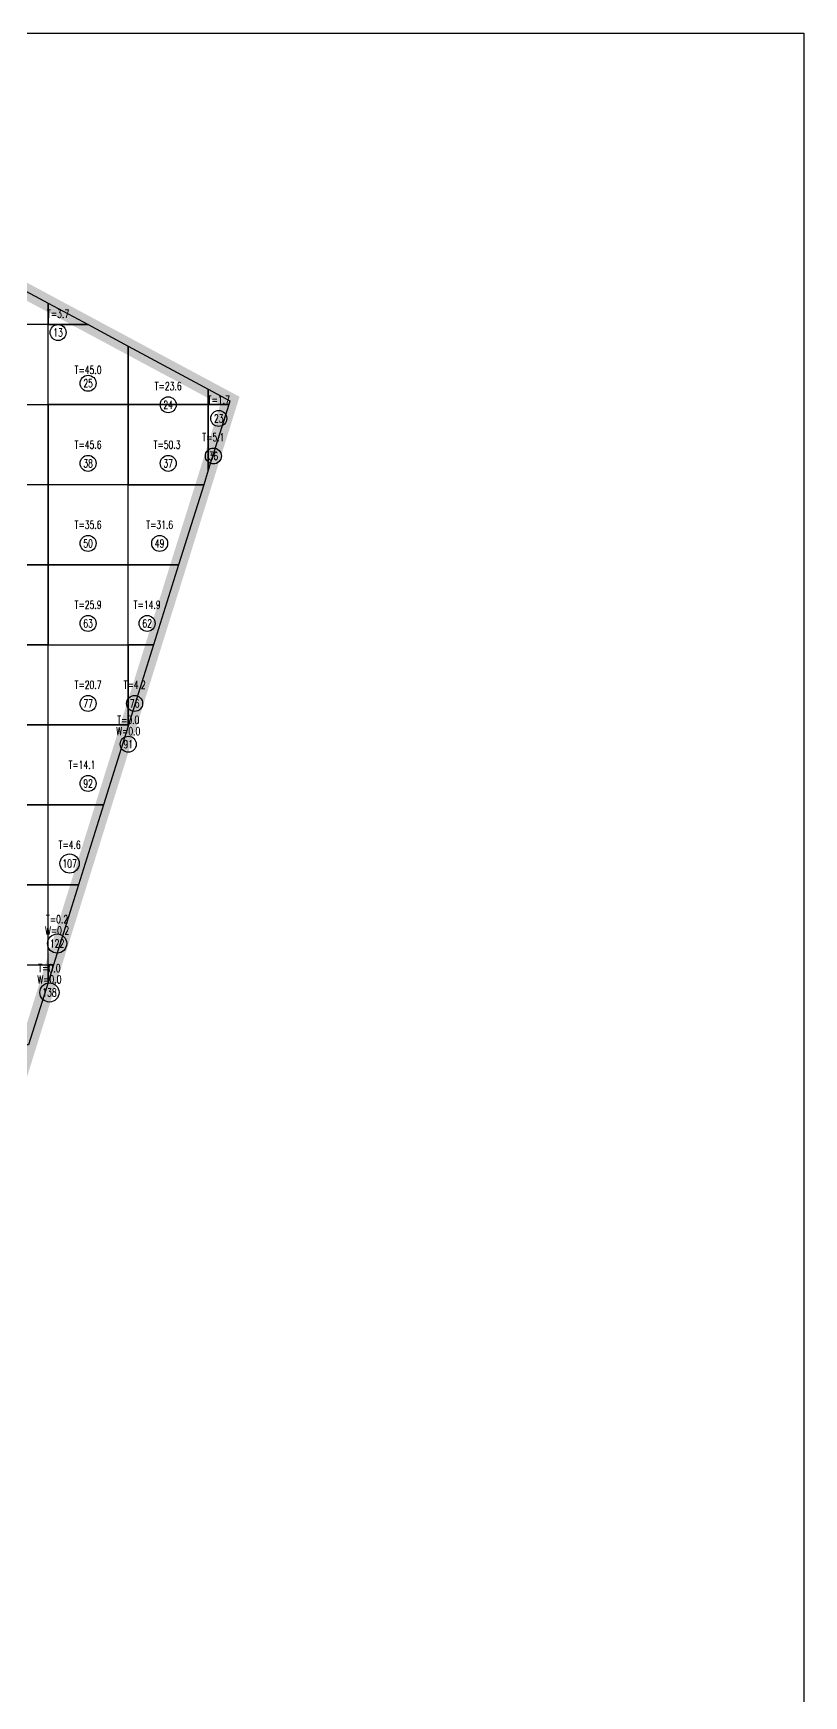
# Model space of a CAD drawing. Extents: x 4283 to 40403, y 1134 to 1764.
# Drawn here: x 29381.9 to 29412, y 1607.4 to 1672.4 of the extents above; entities that cross this region are included whole.
import ezdxf
from ezdxf.enums import TextEntityAlignment as Align

# ---------------------------------------------------------------- set-up
doc = ezdxf.new("R2010")
doc.units = 0
for name, color, linetype in [('tdz_2-6方格网', 2, 'Continuous'), ('tdz_2-6方格网计算', 7, 'Continuous'), ('tdz_土方计算图', 7, 'Continuous'), ('tdz_格田', 6, 'Continuous')]:
    doc.layers.add(name, color=color, linetype=linetype)
doc.styles.add('GLandNum', font='txt_____.ttf', dxfattribs={"width": 0.7, "height": 0.5})

msp = doc.modelspace()

# ---------------------------------------------------------------- linework, layer by layer
at = {"layer": 'tdz_2-6方格网', "linetype": 'Continuous'}
for points in [[(29382.505, 1661.821, 2132.33), (29382.505, 1660.981, 2132.384), (29379.38, 1660.981, 2132.684), (29379.38, 1663.499, 2132.531)], [(29384.069, 1660.981, 2132.229), (29382.505, 1660.981, 2132.384), (29382.505, 1661.821, 2132.33)], [(29379.38, 1660.981, 2132.684), (29379.38, 1657.856, 2132.799), (29382.505, 1657.856, 2132.561), (29382.505, 1660.981, 2132.384)], [(29385.63, 1660.143, 2132.129), (29385.63, 1657.856, 2131.989), (29382.505, 1657.856, 2132.561), (29382.505, 1660.981, 2132.384), (29384.069, 1660.981, 2132.229)], [(29388.755, 1658.465, 2131.929), (29388.755, 1657.856, 2131.885), (29385.63, 1657.856, 2131.989), (29385.63, 1660.143, 2132.129)], [(29379.38, 1654.731, 2132.804), (29379.38, 1657.856, 2132.799), (29382.505, 1657.856, 2132.561), (29382.505, 1654.731, 2132.597)], [(29382.505, 1654.731, 2132.597), (29382.505, 1657.856, 2132.561), (29385.63, 1657.856, 2131.989), (29385.63, 1654.731, 2132.115)], [(29388.576, 1654.731, 2132.016), (29385.63, 1654.731, 2132.115), (29385.63, 1657.856, 2131.989), (29388.755, 1657.856, 2131.885), (29388.755, 1655.304, 2131.991)], [(29389.552, 1657.856, 2131.882), (29388.755, 1657.856, 2131.885), (29388.755, 1658.465, 2131.929), (29389.6, 1658.011, 2131.875)], [(29388.755, 1657.856, 2131.885), (29389.552, 1657.856, 2131.882), (29388.755, 1655.304, 2131.991)], [(29379.38, 1654.731, 2132.804), (29379.38, 1651.606, 2132.928), (29382.505, 1651.606, 2132.746), (29382.505, 1654.731, 2132.597)], [(29382.505, 1654.731, 2132.597), (29382.505, 1651.606, 2132.746), (29385.63, 1651.606, 2132.351), (29385.63, 1654.731, 2132.115)], [(29385.63, 1654.731, 2132.115), (29388.576, 1654.731, 2132.016), (29387.6, 1651.606, 2132.151), (29385.63, 1651.606, 2132.351)], [(29379.38, 1651.606, 2132.928), (29379.38, 1648.481, 2133.067), (29382.505, 1648.481, 2132.836), (29382.505, 1651.606, 2132.746)], [(29382.505, 1651.606, 2132.746), (29382.505, 1648.481, 2132.836), (29385.63, 1648.481, 2132.387), (29385.63, 1651.606, 2132.351)], [(29385.63, 1651.606, 2132.351), (29387.6, 1651.606, 2132.151), (29386.624, 1648.481, 2132.285), (29385.63, 1648.481, 2132.387)], [(29379.38, 1648.481, 2133.067), (29379.38, 1645.356, 2132.878), (29382.505, 1645.356, 2132.751), (29382.505, 1648.481, 2132.836)], [(29382.505, 1645.356, 2132.751), (29382.505, 1648.481, 2132.836), (29385.63, 1648.481, 2132.387), (29385.63, 1645.356, 2132.42)], [(29385.63, 1648.481, 2132.387), (29386.624, 1648.481, 2132.285), (29385.649, 1645.356, 2132.42), (29385.63, 1645.356, 2132.42)], [(29379.38, 1645.356, 2132.878), (29379.38, 1642.231, 2132.887), (29382.505, 1642.231, 2132.707), (29382.505, 1645.356, 2132.751)], [(29384.673, 1642.231, 2132.582), (29382.505, 1642.231, 2132.707), (29382.505, 1645.356, 2132.751), (29385.63, 1645.356, 2132.42), (29385.63, 1645.296, 2132.423)], [(29385.63, 1645.356, 2132.42), (29385.649, 1645.356, 2132.42), (29385.63, 1645.296, 2132.423)], [(29379.38, 1642.231, 2132.887), (29379.38, 1639.106, 2132.988), (29382.505, 1639.106, 2132.839), (29382.505, 1642.231, 2132.707)], [(29382.505, 1642.231, 2132.707), (29384.673, 1642.231, 2132.582), (29383.697, 1639.106, 2132.791), (29382.505, 1639.106, 2132.839)], [(29379.38, 1639.106, 2132.988), (29379.38, 1635.981, 2133.075), (29382.505, 1635.981, 2132.959), (29382.505, 1639.106, 2132.839)], [(29382.505, 1639.106, 2132.839), (29383.697, 1639.106, 2132.791), (29382.721, 1635.981, 2132.957), (29382.505, 1635.981, 2132.959)], [(29381.746, 1632.856, 2133.041), (29379.38, 1632.856, 2133.119), (29379.38, 1635.981, 2133.075), (29382.505, 1635.981, 2132.959), (29382.505, 1635.288, 2132.976)], [(29382.505, 1635.981, 2132.959), (29382.721, 1635.981, 2132.957), (29382.505, 1635.288, 2132.976)]]:
    msp.add_polyline3d(points, close=True, dxfattribs=at)
at = {"layer": 'tdz_2-6方格网计算', "color": 7}
for centre, radius in [((29382.896, 1660.672), 0.312), ((29384.067, 1658.689), 0.312), ((29387.192, 1657.851), 0.312), ((29389.165, 1657.318), 0.312), ((29388.954, 1655.851), 0.312), ((29384.067, 1655.564), 0.312), ((29387.192, 1655.564), 0.312), ((29384.067, 1652.439), 0.312), ((29386.859, 1652.439), 0.312), ((29384.067, 1649.314), 0.312), ((29386.371, 1649.314), 0.312), ((29384.067, 1646.189), 0.312), ((29385.883, 1646.189), 0.312), ((29385.635, 1644.597), 0.312), ((29384.067, 1643.064), 0.312), ((29383.345, 1639.939), 0.375), ((29382.857, 1636.814), 0.375), ((29382.559, 1634.905), 0.375)]:
    msp.add_circle(centre, radius, dxfattribs=at)
at = {"layer": 'tdz_土方计算图', "linetype": 'Continuous'}
for points in [[(29281.99, 1672.357), (29411.99, 1672.357)], [(29411.99, 1672.357), (29411.99, 1512.357)]]:
    msp.add_lwpolyline(points, dxfattribs=at)
at = {"layer": 'tdz_格田', "linetype": 'Continuous', "const_width": 0.625}
msp.add_lwpolyline([(29389.6, 1658.011), (29374.221, 1608.759), (29342.503, 1573.481), (29304.38, 1596.418), (29364.974, 1671.233), (29389.6, 1658.011)], close=True, dxfattribs=at)

# ---------------------------------------------------------------- texts
at = {"layer": 'tdz_2-6方格网计算', "color": 2, "style": 'GLandNum', "width": 0.7}
for s, p in [('T=3.7', (29382.896, 1661.401)), ('T=45.0', (29384.067, 1659.209)), ('T=23.6', (29387.192, 1658.58)), ('T=1.7', (29389.165, 1658.047)), ('T=5.1', (29388.954, 1656.58)), ('T=45.6', (29384.067, 1656.293)), ('T=50.3', (29387.148, 1656.293)), ('T=35.6', (29384.067, 1653.168)), ('T=31.6', (29386.859, 1653.168)), ('T=25.9', (29384.067, 1650.043)), ('T=14.9', (29386.371, 1650.043)), ('T=20.7', (29384.067, 1646.918)), ('T=4.2', (29385.883, 1646.918)), ('T=0.0', (29385.635, 1645.545)), ('T=14.1', (29383.828, 1643.793)), ('T=4.6', (29383.345, 1640.668)), ('T=0.2', (29382.857, 1637.762)), ('T=0.0', (29382.559, 1635.853))]:
    msp.add_text(s, height=0.3125, dxfattribs=at).set_placement(p, align=Align.MIDDLE_CENTER)
at = {"layer": 'tdz_2-6方格网计算', "color": 7, "style": 'GLandNum', "width": 0.7}
for s, p in [('13', (29382.896, 1660.672)), ('25', (29384.067, 1658.689)), ('24', (29387.192, 1657.851)), ('23', (29389.165, 1657.318)), ('36', (29388.954, 1655.851)), ('38', (29384.067, 1655.564)), ('37', (29387.192, 1655.564)), ('50', (29384.067, 1652.439)), ('49', (29386.859, 1652.439)), ('63', (29384.067, 1649.314)), ('62', (29386.371, 1649.314)), ('77', (29384.067, 1646.189)), ('76', (29385.883, 1646.189)), ('91', (29385.635, 1644.597)), ('92', (29384.067, 1643.064)), ('107', (29383.345, 1639.939)), ('122', (29382.857, 1636.814)), ('138', (29382.559, 1634.905))]:
    msp.add_text(s, height=0.3125, dxfattribs=at).set_placement(p, align=Align.MIDDLE_CENTER)
at = {"layer": 'tdz_2-6方格网计算', "color": 173, "style": 'GLandNum', "width": 0.7}
for s, p in [('W=0.0', (29385.635, 1645.107)), ('W=0.2', (29382.857, 1637.325)), ('W=0.0', (29382.559, 1635.416))]:
    msp.add_text(s, height=0.3125, dxfattribs=at).set_placement(p, align=Align.MIDDLE_CENTER)

doc.saveas('drawing.dxf')
